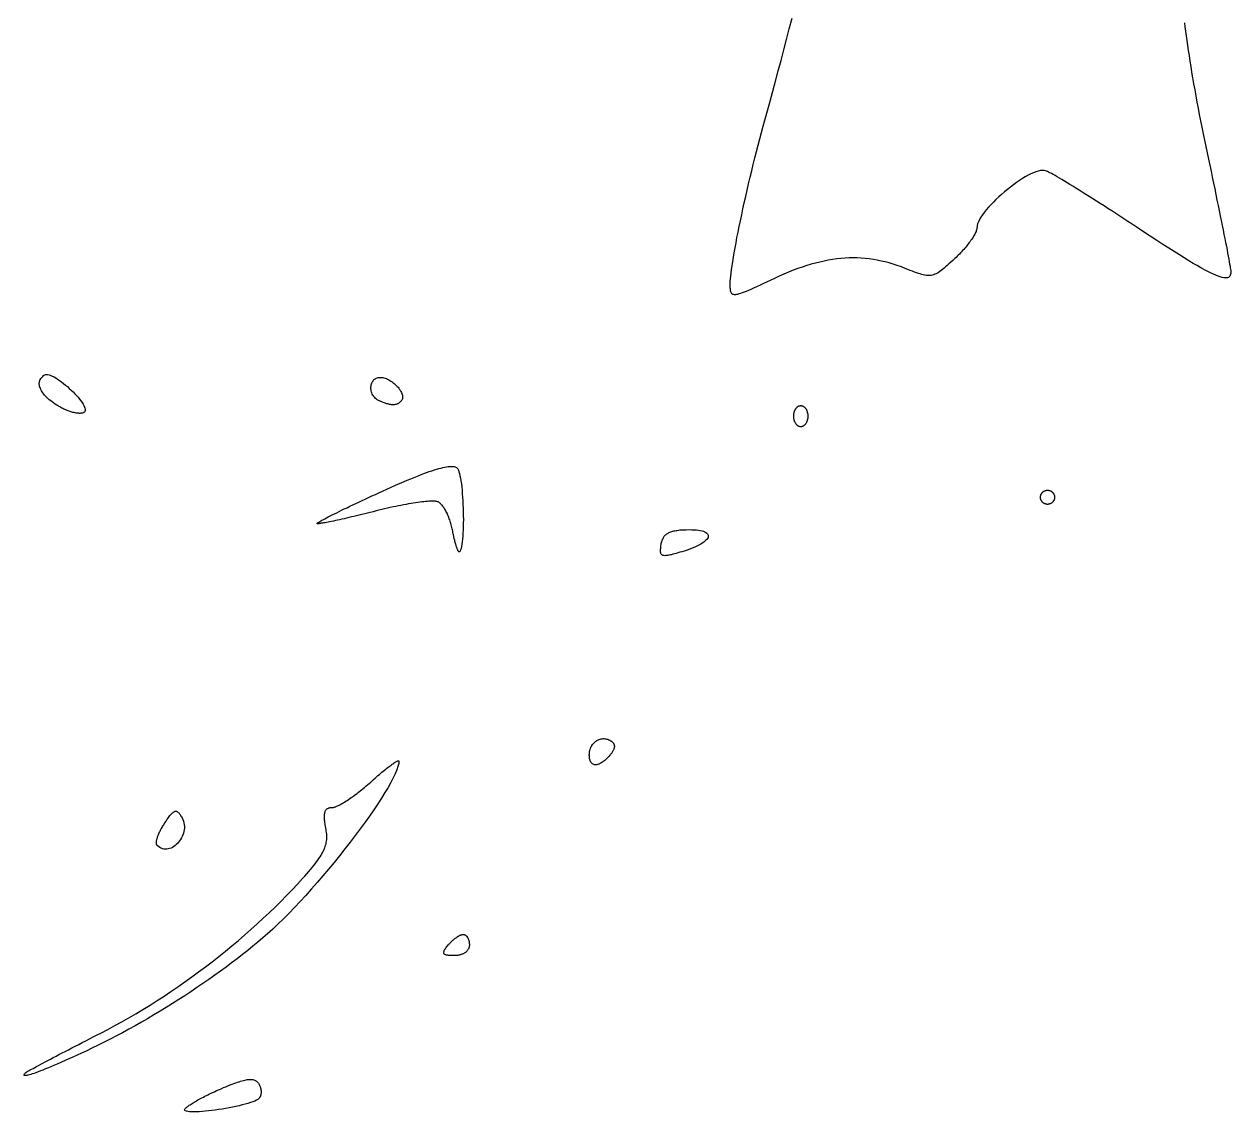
# Model space of a CAD drawing. Extents: x 61.4 to 117, y 125.4 to 225.4.
# Drawn here: x 94.94 to 107.48, y 183.25 to 194.55 of the extents above; entities that cross this region are included whole.
import ezdxf

# ---------------------------------------------------------------- set-up
doc = ezdxf.new("R2010")
doc.units = 0
doc.layers.add('LAYER_1', color=7, linetype='CONTINUOUS')

msp = doc.modelspace()

# ---------------------------------------------------------------- linework, layer by layer
at = {"layer": 'LAYER_1', "color": 7}
for points in [[(102.638, 193.557), (102.665, 193.654), (102.692, 193.754), (102.72, 193.856), (102.749, 193.961), (102.777, 194.068), (102.806, 194.176), (102.835, 194.285), (102.863, 194.395), (102.892, 194.506), (102.921, 194.617)], [(106.998, 194.568), (107.003, 194.525), (107.009, 194.48), (107.015, 194.432), (107.021, 194.383), (107.029, 194.332), (107.036, 194.28), (107.045, 194.226), (107.053, 194.17), (107.063, 194.113), (107.072, 194.054), (107.082, 193.994), (107.093, 193.933), (107.104, 193.871), (107.115, 193.808), (107.127, 193.744), (107.139, 193.68), (107.152, 193.614), (107.165, 193.548), (107.178, 193.482), (107.192, 193.415), (107.205, 193.348), (107.22, 193.281)], [(102.278, 191.857), (102.279, 191.879), (102.281, 191.905), (102.283, 191.934), (102.287, 191.967), (102.292, 192.004), (102.297, 192.043), (102.304, 192.085), (102.311, 192.131), (102.319, 192.178), (102.328, 192.228), (102.338, 192.281), (102.348, 192.335), (102.359, 192.392), (102.371, 192.45), (102.384, 192.51), (102.397, 192.572), (102.41, 192.634), (102.424, 192.698), (102.439, 192.763), (102.454, 192.829), (102.469, 192.895), (102.485, 192.962), (102.501, 193.029), (102.517, 193.096), (102.534, 193.163), (102.551, 193.23), (102.568, 193.297), (102.585, 193.363), (102.603, 193.429), (102.62, 193.493), (102.638, 193.557)], [(107.22, 193.281), (107.233, 193.216), (107.247, 193.151), (107.26, 193.087), (107.274, 193.025), (107.286, 192.963), (107.299, 192.902), (107.312, 192.842), (107.324, 192.783), (107.335, 192.726), (107.347, 192.67), (107.358, 192.616), (107.369, 192.563), (107.379, 192.512), (107.389, 192.462), (107.399, 192.415), (107.408, 192.369), (107.417, 192.326), (107.425, 192.284), (107.433, 192.245), (107.44, 192.208), (107.446, 192.174), (107.453, 192.142), (107.458, 192.112), (107.463, 192.085), (107.467, 192.061), (107.471, 192.04), (107.474, 192.022), (107.477, 192.007), (107.478, 191.995), (107.48, 191.986), (107.48, 191.98)], [(105.555, 193.03), (105.54, 193.034), (105.521, 193.034), (105.501, 193.032), (105.479, 193.027), (105.455, 193.019), (105.429, 193.009), (105.402, 192.997), (105.374, 192.983), (105.344, 192.966), (105.314, 192.948), (105.283, 192.928), (105.252, 192.907), (105.221, 192.884), (105.19, 192.861), (105.158, 192.836), (105.127, 192.811), (105.097, 192.784), (105.068, 192.758), (105.039, 192.731), (105.012, 192.704), (104.986, 192.677), (104.961, 192.65), (104.938, 192.623), (104.918, 192.597), (104.899, 192.572), (104.883, 192.547), (104.869, 192.524), (104.858, 192.501), (104.849, 192.48), (104.844, 192.46), (104.843, 192.442)], [(106.497, 192.446), (106.454, 192.474), (106.411, 192.503), (106.368, 192.531), (106.326, 192.558), (106.284, 192.585), (106.243, 192.612), (106.202, 192.639), (106.162, 192.665), (106.122, 192.69), (106.083, 192.715), (106.045, 192.739), (106.008, 192.763), (105.972, 192.785), (105.936, 192.807), (105.902, 192.829), (105.869, 192.849), (105.837, 192.869), (105.807, 192.888), (105.778, 192.905), (105.75, 192.922), (105.723, 192.938), (105.699, 192.953), (105.675, 192.966), (105.654, 192.979), (105.634, 192.99), (105.616, 193), (105.6, 193.009), (105.586, 193.016), (105.573, 193.022), (105.563, 193.027), (105.555, 193.03)], [(104.843, 192.442), (104.842, 192.436), (104.841, 192.43), (104.84, 192.423), (104.838, 192.415), (104.835, 192.407), (104.832, 192.399), (104.828, 192.39), (104.823, 192.381), (104.818, 192.371), (104.813, 192.361), (104.807, 192.351), (104.801, 192.341), (104.794, 192.33), (104.787, 192.319), (104.779, 192.308), (104.771, 192.296), (104.762, 192.285), (104.753, 192.273), (104.744, 192.261), (104.735, 192.249), (104.725, 192.237), (104.714, 192.225), (104.704, 192.213), (104.693, 192.201), (104.682, 192.189), (104.671, 192.177), (104.659, 192.165), (104.648, 192.153), (104.636, 192.141), (104.624, 192.129), (104.612, 192.118)], [(107.48, 191.98), (107.479, 191.967), (107.477, 191.955), (107.474, 191.944), (107.469, 191.935), (107.463, 191.928), (107.455, 191.922), (107.446, 191.919), (107.434, 191.917), (107.421, 191.916), (107.406, 191.918), (107.389, 191.922), (107.37, 191.927), (107.348, 191.934), (107.324, 191.944), (107.298, 191.955), (107.27, 191.969), (107.239, 191.984), (107.205, 192.002), (107.169, 192.022), (107.13, 192.044), (107.088, 192.068), (107.044, 192.095), (106.996, 192.124), (106.945, 192.156), (106.891, 192.19), (106.834, 192.226), (106.774, 192.265), (106.71, 192.306), (106.642, 192.35), (106.572, 192.397), (106.497, 192.446)], [(104.097, 192.015), (104.056, 192.031), (104.014, 192.046), (103.972, 192.06), (103.931, 192.072), (103.889, 192.083), (103.848, 192.092), (103.806, 192.101), (103.765, 192.108), (103.723, 192.114), (103.681, 192.118), (103.64, 192.122), (103.598, 192.124), (103.556, 192.124), (103.513, 192.124), (103.471, 192.122), (103.428, 192.118), (103.385, 192.114), (103.341, 192.108), (103.297, 192.101), (103.253, 192.092), (103.209, 192.082), (103.164, 192.071), (103.119, 192.059), (103.073, 192.045), (103.026, 192.03), (102.98, 192.014), (102.932, 191.996), (102.884, 191.977), (102.836, 191.956), (102.786, 191.935), (102.737, 191.912)], [(104.612, 192.118), (104.59, 192.098), (104.57, 192.079), (104.551, 192.062), (104.533, 192.045), (104.516, 192.031), (104.5, 192.017), (104.485, 192.004), (104.471, 191.993), (104.457, 191.983), (104.443, 191.974), (104.43, 191.966), (104.417, 191.96), (104.405, 191.954), (104.392, 191.949), (104.38, 191.946), (104.367, 191.943), (104.355, 191.942), (104.341, 191.941), (104.328, 191.942), (104.314, 191.943), (104.299, 191.945), (104.284, 191.949), (104.268, 191.953), (104.251, 191.958), (104.233, 191.963), (104.213, 191.97), (104.193, 191.978), (104.171, 191.986), (104.148, 191.995), (104.124, 192.005), (104.097, 192.015)], [(102.279, 191.857), (102.278, 191.857)], [(102.737, 191.912), (102.694, 191.891), (102.654, 191.873), (102.617, 191.855), (102.582, 191.839), (102.55, 191.824), (102.52, 191.81), (102.492, 191.798), (102.467, 191.787), (102.443, 191.777), (102.422, 191.768), (102.403, 191.761), (102.385, 191.755), (102.369, 191.75), (102.355, 191.746), (102.343, 191.744), (102.331, 191.742), (102.322, 191.742), (102.313, 191.743), (102.306, 191.745), (102.3, 191.749), (102.295, 191.753), (102.29, 191.759), (102.287, 191.765), (102.284, 191.773), (102.282, 191.782), (102.281, 191.792), (102.28, 191.803), (102.279, 191.815), (102.279, 191.828), (102.279, 191.842), (102.279, 191.857)], [(95.301, 190.583), (95.282, 190.594), (95.265, 190.605), (95.248, 190.616), (95.232, 190.628), (95.217, 190.639), (95.202, 190.651), (95.189, 190.663), (95.177, 190.675), (95.165, 190.686), (95.154, 190.698), (95.145, 190.71), (95.136, 190.722), (95.128, 190.733), (95.121, 190.745), (95.115, 190.756), (95.11, 190.768), (95.106, 190.779), (95.102, 190.79), (95.1, 190.801), (95.099, 190.811), (95.099, 190.822), (95.1, 190.832), (95.102, 190.842), (95.105, 190.851), (95.109, 190.861), (95.114, 190.87), (95.12, 190.878), (95.127, 190.886), (95.135, 190.894), (95.144, 190.902), (95.155, 190.909)], [(95.155, 190.909), (95.164, 190.912), (95.175, 190.914), (95.188, 190.913), (95.202, 190.909), (95.217, 190.904), (95.234, 190.897), (95.252, 190.888), (95.27, 190.877), (95.289, 190.865), (95.309, 190.851), (95.329, 190.837), (95.35, 190.821), (95.37, 190.804), (95.39, 190.787), (95.41, 190.769), (95.43, 190.751), (95.449, 190.732), (95.467, 190.713), (95.485, 190.694), (95.501, 190.676), (95.516, 190.657), (95.53, 190.639), (95.543, 190.622), (95.553, 190.606), (95.562, 190.59), (95.569, 190.575), (95.573, 190.562), (95.576, 190.55), (95.575, 190.539), (95.572, 190.53), (95.567, 190.523)], [(98.634, 190.638), (98.622, 190.644), (98.611, 190.65), (98.602, 190.657), (98.592, 190.664), (98.584, 190.673), (98.576, 190.681), (98.57, 190.691), (98.564, 190.7), (98.559, 190.71), (98.554, 190.721), (98.551, 190.731), (98.548, 190.742), (98.546, 190.753), (98.545, 190.763), (98.545, 190.774), (98.545, 190.785), (98.546, 190.795), (98.548, 190.805), (98.551, 190.815), (98.554, 190.825), (98.559, 190.834), (98.564, 190.842), (98.569, 190.85), (98.576, 190.857), (98.583, 190.864), (98.591, 190.869), (98.6, 190.874), (98.61, 190.878), (98.62, 190.881), (98.631, 190.882), (98.643, 190.883)], [(98.643, 190.883), (98.655, 190.882), (98.667, 190.881), (98.68, 190.878), (98.692, 190.875), (98.705, 190.87), (98.717, 190.865), (98.729, 190.859), (98.741, 190.852), (98.753, 190.845), (98.765, 190.837), (98.776, 190.828), (98.787, 190.82), (98.798, 190.81), (98.808, 190.8), (98.818, 190.79), (98.827, 190.78), (98.835, 190.77), (98.843, 190.759), (98.85, 190.749), (98.856, 190.738), (98.861, 190.727), (98.866, 190.717), (98.87, 190.707), (98.872, 190.697), (98.874, 190.687), (98.874, 190.678), (98.874, 190.669), (98.872, 190.66), (98.869, 190.652), (98.864, 190.645), (98.859, 190.638)], [(98.859, 190.638), (98.854, 190.633), (98.849, 190.628), (98.843, 190.624), (98.839, 190.62), (98.834, 190.616), (98.829, 190.613), (98.824, 190.61), (98.818, 190.607), (98.813, 190.605), (98.808, 190.603), (98.803, 190.601), (98.797, 190.6), (98.791, 190.599), (98.785, 190.598), (98.779, 190.598), (98.773, 190.598), (98.766, 190.598), (98.759, 190.599), (98.752, 190.6), (98.745, 190.601), (98.737, 190.603), (98.728, 190.605), (98.72, 190.607), (98.711, 190.61), (98.701, 190.613), (98.691, 190.617), (98.681, 190.62), (98.67, 190.624), (98.658, 190.629), (98.646, 190.633), (98.634, 190.638)], [(98.634, 190.638), (98.634, 190.638)], [(95.567, 190.523), (95.563, 190.52), (95.559, 190.517), (95.554, 190.515), (95.549, 190.513), (95.543, 190.512), (95.537, 190.511), (95.531, 190.51), (95.524, 190.509), (95.517, 190.509), (95.509, 190.51), (95.501, 190.51), (95.493, 190.511), (95.485, 190.512), (95.476, 190.514), (95.467, 190.515), (95.457, 190.517), (95.448, 190.52), (95.438, 190.523), (95.428, 190.526), (95.418, 190.529), (95.408, 190.532), (95.397, 190.536), (95.387, 190.54), (95.376, 190.545), (95.365, 190.549), (95.355, 190.554), (95.344, 190.559), (95.333, 190.565), (95.322, 190.57), (95.312, 190.576), (95.301, 190.582)], [(102.938, 190.48), (102.938, 190.486), (102.938, 190.492), (102.939, 190.497), (102.939, 190.503), (102.94, 190.508), (102.941, 190.514), (102.942, 190.519), (102.944, 190.524), (102.945, 190.529), (102.947, 190.534), (102.949, 190.539), (102.951, 190.543), (102.953, 190.548), (102.955, 190.552), (102.958, 190.556), (102.96, 190.56), (102.963, 190.563), (102.966, 190.567), (102.969, 190.57), (102.972, 190.573), (102.975, 190.576), (102.978, 190.578), (102.982, 190.581), (102.985, 190.583), (102.989, 190.585), (102.992, 190.586), (102.996, 190.588), (102.999, 190.589), (103.003, 190.589), (103.007, 190.59), (103.011, 190.59)], [(103.011, 190.37), (103.007, 190.37), (103.003, 190.371), (102.999, 190.372), (102.996, 190.373), (102.992, 190.374), (102.989, 190.376), (102.985, 190.377), (102.982, 190.379), (102.978, 190.382), (102.975, 190.384), (102.972, 190.387), (102.969, 190.39), (102.966, 190.393), (102.963, 190.397), (102.96, 190.401), (102.958, 190.404), (102.955, 190.408), (102.953, 190.413), (102.951, 190.417), (102.949, 190.422), (102.947, 190.426), (102.945, 190.431), (102.944, 190.436), (102.942, 190.441), (102.941, 190.447), (102.94, 190.452), (102.939, 190.457), (102.939, 190.463), (102.938, 190.469), (102.938, 190.474), (102.938, 190.48)], [(103.011, 190.59), (103.015, 190.59), (103.019, 190.589), (103.022, 190.589), (103.026, 190.588), (103.03, 190.586), (103.033, 190.585), (103.037, 190.583), (103.04, 190.581), (103.044, 190.578), (103.047, 190.576), (103.05, 190.573), (103.053, 190.57), (103.056, 190.567), (103.059, 190.563), (103.061, 190.56), (103.064, 190.556), (103.066, 190.552), (103.069, 190.548), (103.071, 190.543), (103.073, 190.539), (103.075, 190.534), (103.077, 190.529), (103.078, 190.524), (103.079, 190.519), (103.081, 190.514), (103.082, 190.508), (103.083, 190.503), (103.083, 190.497), (103.084, 190.492), (103.084, 190.486), (103.084, 190.48)], [(103.084, 190.48), (103.084, 190.474), (103.084, 190.469), (103.083, 190.463), (103.083, 190.457), (103.082, 190.452), (103.081, 190.447), (103.079, 190.441), (103.078, 190.436), (103.077, 190.431), (103.075, 190.426), (103.073, 190.422), (103.071, 190.417), (103.069, 190.413), (103.066, 190.409), (103.064, 190.404), (103.061, 190.401), (103.059, 190.397), (103.056, 190.394), (103.053, 190.39), (103.05, 190.387), (103.047, 190.384), (103.044, 190.382), (103.04, 190.379), (103.037, 190.377), (103.033, 190.376), (103.03, 190.374), (103.026, 190.373), (103.022, 190.372), (103.019, 190.371), (103.015, 190.37), (103.011, 190.37)], [(98.664, 189.701), (98.711, 189.722), (98.756, 189.743), (98.8, 189.762), (98.842, 189.78), (98.882, 189.797), (98.921, 189.814), (98.958, 189.829), (98.994, 189.844), (99.028, 189.858), (99.061, 189.871), (99.093, 189.883), (99.123, 189.894), (99.151, 189.904), (99.178, 189.913), (99.204, 189.921), (99.228, 189.929), (99.251, 189.936), (99.273, 189.941), (99.293, 189.946), (99.312, 189.95), (99.33, 189.954), (99.346, 189.956), (99.362, 189.958), (99.376, 189.958), (99.388, 189.958), (99.4, 189.957), (99.41, 189.956), (99.42, 189.953), (99.428, 189.95), (99.435, 189.946), (99.441, 189.941)], [(99.441, 189.941), (99.447, 189.932), (99.453, 189.92), (99.459, 189.903), (99.465, 189.884), (99.47, 189.861), (99.475, 189.836), (99.479, 189.808), (99.484, 189.777), (99.488, 189.745), (99.491, 189.711), (99.494, 189.675), (99.497, 189.639), (99.499, 189.601), (99.501, 189.563), (99.503, 189.524), (99.504, 189.485), (99.504, 189.446), (99.505, 189.408), (99.504, 189.37), (99.504, 189.334), (99.503, 189.298), (99.501, 189.265), (99.499, 189.232), (99.496, 189.202), (99.493, 189.174), (99.49, 189.149), (99.486, 189.127), (99.482, 189.107), (99.476, 189.091), (99.471, 189.079), (99.465, 189.071)], [(97.985, 189.364), (97.985, 189.366), (97.987, 189.368), (97.991, 189.371), (97.997, 189.375), (98.004, 189.38), (98.013, 189.386), (98.024, 189.392), (98.036, 189.399), (98.05, 189.406), (98.066, 189.415), (98.083, 189.424), (98.101, 189.433), (98.121, 189.444), (98.142, 189.454), (98.165, 189.466), (98.189, 189.477), (98.214, 189.49), (98.24, 189.503), (98.267, 189.516), (98.296, 189.529), (98.325, 189.544), (98.355, 189.558), (98.387, 189.573), (98.419, 189.588), (98.452, 189.603), (98.486, 189.619), (98.52, 189.635), (98.555, 189.651), (98.591, 189.668), (98.627, 189.684), (98.664, 189.701)], [(99.237, 189.591), (99.231, 189.593), (99.223, 189.595), (99.214, 189.596), (99.203, 189.597), (99.191, 189.597), (99.178, 189.597), (99.163, 189.596), (99.147, 189.596), (99.131, 189.594), (99.113, 189.593), (99.094, 189.591), (99.074, 189.589), (99.053, 189.586), (99.031, 189.583), (99.008, 189.58), (98.985, 189.576), (98.961, 189.572), (98.936, 189.568), (98.91, 189.563), (98.884, 189.559), (98.857, 189.553), (98.83, 189.548), (98.802, 189.542), (98.774, 189.537), (98.745, 189.53), (98.716, 189.524), (98.687, 189.517), (98.657, 189.51), (98.628, 189.503), (98.598, 189.496), (98.568, 189.488)], [(99.392, 189.298), (99.389, 189.311), (99.386, 189.324), (99.383, 189.338), (99.379, 189.351), (99.376, 189.364), (99.372, 189.377), (99.368, 189.39), (99.364, 189.402), (99.359, 189.414), (99.355, 189.427), (99.35, 189.438), (99.345, 189.45), (99.34, 189.461), (99.335, 189.472), (99.329, 189.483), (99.324, 189.493), (99.318, 189.503), (99.313, 189.513), (99.307, 189.522), (99.301, 189.53), (99.296, 189.539), (99.29, 189.546), (99.284, 189.554), (99.278, 189.56), (99.272, 189.567), (99.266, 189.572), (99.26, 189.577), (99.255, 189.582), (99.249, 189.586), (99.243, 189.589), (99.237, 189.591)], [(105.502, 189.638), (105.502, 189.642), (105.502, 189.645), (105.503, 189.649), (105.503, 189.653), (105.504, 189.657), (105.505, 189.66), (105.506, 189.664), (105.508, 189.667), (105.509, 189.67), (105.511, 189.674), (105.513, 189.677), (105.515, 189.68), (105.517, 189.683), (105.519, 189.685), (105.522, 189.688), (105.524, 189.691), (105.527, 189.693), (105.53, 189.695), (105.533, 189.698), (105.536, 189.7), (105.539, 189.702), (105.542, 189.703), (105.546, 189.705), (105.549, 189.706), (105.553, 189.707), (105.556, 189.709), (105.56, 189.709), (105.563, 189.71), (105.567, 189.711), (105.571, 189.711), (105.575, 189.711)], [(105.575, 189.564), (105.571, 189.564), (105.567, 189.565), (105.563, 189.565), (105.56, 189.566), (105.556, 189.567), (105.553, 189.568), (105.549, 189.569), (105.546, 189.571), (105.542, 189.572), (105.539, 189.574), (105.536, 189.576), (105.533, 189.578), (105.53, 189.58), (105.527, 189.582), (105.524, 189.585), (105.522, 189.587), (105.519, 189.59), (105.517, 189.593), (105.515, 189.596), (105.513, 189.599), (105.511, 189.602), (105.509, 189.605), (105.508, 189.608), (105.506, 189.612), (105.505, 189.615), (105.504, 189.619), (105.503, 189.622), (105.503, 189.626), (105.502, 189.63), (105.502, 189.634), (105.502, 189.638)], [(105.575, 189.711), (105.579, 189.711), (105.583, 189.711), (105.586, 189.71), (105.59, 189.709), (105.594, 189.709), (105.597, 189.707), (105.601, 189.706), (105.604, 189.705), (105.608, 189.703), (105.611, 189.702), (105.614, 189.7), (105.617, 189.698), (105.62, 189.695), (105.623, 189.693), (105.625, 189.691), (105.628, 189.688), (105.63, 189.685), (105.633, 189.683), (105.635, 189.68), (105.637, 189.677), (105.639, 189.674), (105.641, 189.67), (105.642, 189.667), (105.643, 189.664), (105.645, 189.66), (105.646, 189.657), (105.647, 189.653), (105.647, 189.649), (105.648, 189.645), (105.648, 189.642), (105.648, 189.638)], [(105.648, 189.638), (105.648, 189.634), (105.648, 189.63), (105.647, 189.626), (105.647, 189.622), (105.646, 189.619), (105.645, 189.615), (105.643, 189.612), (105.642, 189.608), (105.641, 189.605), (105.639, 189.602), (105.637, 189.599), (105.635, 189.596), (105.633, 189.593), (105.63, 189.59), (105.628, 189.587), (105.625, 189.585), (105.623, 189.582), (105.62, 189.58), (105.617, 189.578), (105.614, 189.576), (105.611, 189.574), (105.608, 189.572), (105.604, 189.571), (105.601, 189.569), (105.597, 189.568), (105.594, 189.567), (105.59, 189.566), (105.586, 189.565), (105.583, 189.565), (105.579, 189.564), (105.575, 189.564)], [(98.568, 189.488), (98.538, 189.481), (98.509, 189.473), (98.48, 189.466), (98.451, 189.459), (98.423, 189.452), (98.395, 189.445), (98.368, 189.439), (98.341, 189.433), (98.315, 189.426), (98.29, 189.421), (98.265, 189.415), (98.242, 189.409), (98.219, 189.404), (98.196, 189.399), (98.175, 189.395), (98.155, 189.39), (98.135, 189.386), (98.117, 189.383), (98.099, 189.379), (98.083, 189.376), (98.068, 189.373), (98.053, 189.371), (98.041, 189.368), (98.029, 189.367), (98.019, 189.365), (98.009, 189.364), (98.002, 189.363), (97.995, 189.363), (97.991, 189.363), (97.987, 189.363), (97.985, 189.364)], [(99.465, 189.071), (99.463, 189.07), (99.462, 189.069), (99.46, 189.07), (99.458, 189.071), (99.457, 189.073), (99.455, 189.075), (99.453, 189.078), (99.451, 189.082), (99.448, 189.086), (99.446, 189.091), (99.444, 189.096), (99.441, 189.102), (99.439, 189.108), (99.436, 189.115), (99.434, 189.123), (99.431, 189.131), (99.429, 189.139), (99.426, 189.148), (99.423, 189.157), (99.421, 189.167), (99.418, 189.177), (99.415, 189.188), (99.413, 189.199), (99.41, 189.21), (99.407, 189.222), (99.405, 189.234), (99.402, 189.246), (99.399, 189.258), (99.397, 189.271), (99.394, 189.284), (99.392, 189.298)], [(101.56, 189.146), (101.562, 189.157), (101.564, 189.167), (101.567, 189.177), (101.569, 189.186), (101.572, 189.195), (101.576, 189.203), (101.58, 189.211), (101.584, 189.219), (101.588, 189.226), (101.593, 189.233), (101.599, 189.24), (101.605, 189.246), (101.611, 189.251), (101.618, 189.257), (101.625, 189.262), (101.633, 189.266), (101.641, 189.271), (101.65, 189.275), (101.66, 189.278), (101.67, 189.282), (101.68, 189.285), (101.691, 189.288), (101.703, 189.29), (101.716, 189.292), (101.728, 189.294), (101.742, 189.296), (101.756, 189.298), (101.771, 189.299), (101.787, 189.3), (101.803, 189.301), (101.82, 189.301)], [(101.82, 189.301), (101.85, 189.302), (101.878, 189.301), (101.903, 189.3), (101.927, 189.298), (101.948, 189.296), (101.967, 189.292), (101.985, 189.288), (102, 189.284), (102.013, 189.278), (102.024, 189.273), (102.034, 189.266), (102.041, 189.259), (102.046, 189.252), (102.049, 189.244), (102.05, 189.236), (102.049, 189.228), (102.047, 189.219), (102.042, 189.21), (102.035, 189.2), (102.026, 189.191), (102.015, 189.181), (102.002, 189.171), (101.988, 189.161), (101.971, 189.151), (101.952, 189.14), (101.931, 189.13), (101.909, 189.12), (101.884, 189.11), (101.857, 189.099), (101.829, 189.089), (101.798, 189.079)], [(101.798, 189.079), (101.776, 189.072), (101.754, 189.066), (101.734, 189.06), (101.716, 189.054), (101.698, 189.049), (101.682, 189.045), (101.667, 189.041), (101.653, 189.038), (101.64, 189.035), (101.628, 189.033), (101.618, 189.032), (101.608, 189.031), (101.599, 189.03), (101.591, 189.031), (101.584, 189.032), (101.578, 189.034), (101.573, 189.036), (101.568, 189.039), (101.564, 189.043), (101.561, 189.047), (101.558, 189.053), (101.556, 189.059), (101.555, 189.065), (101.554, 189.073), (101.554, 189.081), (101.554, 189.09), (101.555, 189.099), (101.556, 189.11), (101.557, 189.121), (101.558, 189.133), (101.56, 189.146)], [(100.813, 186.96), (100.814, 186.972), (100.815, 186.984), (100.816, 186.996), (100.819, 187.008), (100.822, 187.019), (100.826, 187.029), (100.83, 187.04), (100.835, 187.049), (100.84, 187.059), (100.846, 187.068), (100.853, 187.076), (100.86, 187.084), (100.867, 187.091), (100.874, 187.098), (100.882, 187.104), (100.891, 187.109), (100.899, 187.114), (100.908, 187.119), (100.917, 187.122), (100.927, 187.125), (100.936, 187.128), (100.946, 187.129), (100.956, 187.13), (100.966, 187.13), (100.976, 187.129), (100.986, 187.128), (100.996, 187.126), (101.006, 187.123), (101.017, 187.119), (101.027, 187.114), (101.037, 187.108)], [(101.037, 187.108), (101.041, 187.105), (101.046, 187.102), (101.05, 187.098), (101.054, 187.095), (101.058, 187.091), (101.061, 187.088), (101.064, 187.084), (101.066, 187.08), (101.068, 187.076), (101.07, 187.072), (101.072, 187.068), (101.073, 187.063), (101.073, 187.059), (101.074, 187.054), (101.074, 187.049), (101.074, 187.045), (101.073, 187.04), (101.072, 187.035), (101.071, 187.03), (101.069, 187.024), (101.067, 187.019), (101.065, 187.013), (101.062, 187.008), (101.059, 187.002), (101.055, 186.996), (101.052, 186.99), (101.047, 186.984), (101.043, 186.977), (101.038, 186.971), (101.033, 186.964), (101.028, 186.957)], [(100.813, 186.959), (100.813, 186.96)], [(101.028, 186.957), (101.017, 186.945), (101.006, 186.933), (100.996, 186.922), (100.985, 186.912), (100.975, 186.903), (100.965, 186.895), (100.955, 186.888), (100.945, 186.881), (100.935, 186.875), (100.926, 186.87), (100.917, 186.866), (100.908, 186.863), (100.899, 186.86), (100.891, 186.859), (100.883, 186.858), (100.875, 186.858), (100.868, 186.859), (100.861, 186.861), (100.854, 186.863), (100.848, 186.867), (100.842, 186.871), (100.837, 186.876), (100.832, 186.882), (100.828, 186.889), (100.824, 186.896), (100.821, 186.905), (100.818, 186.914), (100.816, 186.924), (100.814, 186.935), (100.814, 186.947), (100.813, 186.959)], [(98.835, 186.895), (98.833, 186.87), (98.825, 186.84), (98.813, 186.805), (98.797, 186.765), (98.776, 186.722), (98.751, 186.675), (98.722, 186.624), (98.69, 186.57), (98.654, 186.512), (98.615, 186.453), (98.574, 186.391), (98.529, 186.326), (98.483, 186.261), (98.433, 186.193), (98.382, 186.124), (98.329, 186.055), (98.275, 185.985), (98.219, 185.914), (98.162, 185.844), (98.104, 185.774), (98.045, 185.704), (97.986, 185.635), (97.927, 185.568), (97.868, 185.501), (97.809, 185.437), (97.75, 185.374), (97.692, 185.314), (97.635, 185.257), (97.578, 185.202), (97.524, 185.15), (97.47, 185.102)], [(98.542, 186.679), (98.558, 186.693), (98.573, 186.707), (98.588, 186.72), (98.603, 186.733), (98.617, 186.746), (98.632, 186.758), (98.646, 186.77), (98.659, 186.781), (98.673, 186.792), (98.686, 186.803), (98.698, 186.813), (98.71, 186.822), (98.722, 186.832), (98.733, 186.84), (98.744, 186.848), (98.754, 186.856), (98.764, 186.863), (98.773, 186.869), (98.782, 186.875), (98.79, 186.881), (98.798, 186.885), (98.804, 186.889), (98.811, 186.893), (98.816, 186.896), (98.821, 186.898), (98.825, 186.899), (98.829, 186.9), (98.832, 186.9), (98.834, 186.899), (98.835, 186.898), (98.835, 186.895)], [(98.141, 186.414), (98.147, 186.415), (98.154, 186.416), (98.161, 186.418), (98.17, 186.42), (98.179, 186.423), (98.188, 186.427), (98.198, 186.432), (98.209, 186.437), (98.22, 186.442), (98.232, 186.449), (98.244, 186.455), (98.256, 186.463), (98.269, 186.47), (98.283, 186.479), (98.296, 186.488), (98.31, 186.497), (98.325, 186.507), (98.339, 186.517), (98.354, 186.527), (98.369, 186.538), (98.385, 186.55), (98.4, 186.561), (98.416, 186.573), (98.432, 186.586), (98.447, 186.598), (98.463, 186.611), (98.479, 186.624), (98.495, 186.638), (98.511, 186.652), (98.526, 186.665), (98.542, 186.679)], [(96.397, 186.245), (96.407, 186.26), (96.416, 186.274), (96.425, 186.287), (96.433, 186.299), (96.441, 186.31), (96.449, 186.32), (96.456, 186.33), (96.463, 186.338), (96.47, 186.346), (96.476, 186.353), (96.482, 186.358), (96.488, 186.363), (96.493, 186.368), (96.499, 186.371), (96.504, 186.373), (96.509, 186.375), (96.514, 186.376), (96.519, 186.376), (96.524, 186.375), (96.528, 186.374), (96.533, 186.371), (96.537, 186.368), (96.542, 186.364), (96.547, 186.36), (96.551, 186.354), (96.556, 186.348), (96.561, 186.341), (96.566, 186.334), (96.571, 186.325), (96.577, 186.316), (96.582, 186.306)], [(98.075, 186.203), (98.073, 186.218), (98.07, 186.232), (98.068, 186.246), (98.066, 186.259), (98.064, 186.271), (98.063, 186.283), (98.062, 186.294), (98.061, 186.305), (98.061, 186.315), (98.061, 186.324), (98.061, 186.333), (98.062, 186.342), (98.063, 186.35), (98.064, 186.357), (98.066, 186.364), (98.068, 186.371), (98.07, 186.377), (98.073, 186.382), (98.076, 186.387), (98.079, 186.392), (98.083, 186.396), (98.087, 186.399), (98.092, 186.403), (98.096, 186.405), (98.102, 186.408), (98.107, 186.41), (98.113, 186.412), (98.12, 186.413), (98.126, 186.414), (98.133, 186.414), (98.141, 186.414)], [(96.324, 186.02), (96.322, 186.023), (96.32, 186.026), (96.318, 186.029), (96.317, 186.033), (96.316, 186.038), (96.316, 186.042), (96.316, 186.048), (96.316, 186.053), (96.316, 186.059), (96.317, 186.065), (96.318, 186.072), (96.32, 186.079), (96.321, 186.086), (96.323, 186.093), (96.326, 186.101), (96.328, 186.109), (96.331, 186.117), (96.334, 186.125), (96.337, 186.134), (96.341, 186.142), (96.345, 186.151), (96.349, 186.16), (96.354, 186.169), (96.358, 186.179), (96.363, 186.188), (96.368, 186.198), (96.374, 186.207), (96.379, 186.217), (96.385, 186.226), (96.391, 186.236), (96.397, 186.245)], [(96.582, 186.306), (96.591, 186.289), (96.597, 186.272), (96.602, 186.254), (96.605, 186.236), (96.606, 186.218), (96.606, 186.2), (96.604, 186.182), (96.601, 186.165), (96.597, 186.147), (96.591, 186.13), (96.584, 186.114), (96.576, 186.098), (96.567, 186.082), (96.557, 186.068), (96.546, 186.054), (96.534, 186.041), (96.522, 186.029), (96.509, 186.018), (96.496, 186.009), (96.482, 186), (96.468, 185.993), (96.453, 185.988), (96.438, 185.984), (96.424, 185.982), (96.409, 185.981), (96.394, 185.983), (96.379, 185.986), (96.365, 185.991), (96.351, 185.999), (96.337, 186.008), (96.324, 186.02)], [(97.835, 185.678), (97.857, 185.702), (97.878, 185.726), (97.898, 185.748), (97.916, 185.77), (97.933, 185.791), (97.95, 185.811), (97.965, 185.83), (97.979, 185.849), (97.992, 185.867), (98.004, 185.884), (98.016, 185.901), (98.026, 185.918), (98.036, 185.934), (98.044, 185.949), (98.052, 185.965), (98.059, 185.98), (98.065, 185.994), (98.07, 186.009), (98.074, 186.023), (98.078, 186.038), (98.081, 186.052), (98.083, 186.066), (98.085, 186.081), (98.086, 186.095), (98.086, 186.11), (98.086, 186.124), (98.085, 186.139), (98.083, 186.155), (98.081, 186.17), (98.079, 186.187), (98.075, 186.203)], [(95.738, 184.071), (95.811, 184.109), (95.884, 184.148), (95.957, 184.188), (96.03, 184.23), (96.103, 184.272), (96.176, 184.316), (96.249, 184.361), (96.322, 184.408), (96.395, 184.455), (96.467, 184.503), (96.539, 184.553), (96.611, 184.603), (96.682, 184.654), (96.753, 184.706), (96.824, 184.759), (96.894, 184.812), (96.963, 184.866), (97.032, 184.921), (97.099, 184.977), (97.167, 185.033), (97.233, 185.09), (97.298, 185.147), (97.362, 185.205), (97.426, 185.263), (97.488, 185.321), (97.549, 185.38), (97.609, 185.439), (97.668, 185.499), (97.725, 185.558), (97.781, 185.618), (97.835, 185.678)], [(97.47, 185.102), (97.421, 185.06), (97.37, 185.017), (97.318, 184.974), (97.265, 184.93), (97.21, 184.887), (97.154, 184.843), (97.097, 184.8), (97.039, 184.757), (96.98, 184.714), (96.921, 184.671), (96.86, 184.628), (96.799, 184.585), (96.736, 184.543), (96.674, 184.501), (96.61, 184.459), (96.547, 184.418), (96.483, 184.377), (96.418, 184.337), (96.354, 184.298), (96.289, 184.259), (96.224, 184.22), (96.159, 184.183), (96.094, 184.146), (96.029, 184.11), (95.964, 184.075), (95.9, 184.041), (95.836, 184.007), (95.772, 183.975), (95.709, 183.944), (95.646, 183.913), (95.584, 183.884)], [(99.348, 184.986), (99.353, 184.992), (99.358, 184.997), (99.363, 185.003), (99.368, 185.009), (99.374, 185.014), (99.379, 185.02), (99.385, 185.025), (99.39, 185.03), (99.395, 185.035), (99.401, 185.04), (99.407, 185.044), (99.412, 185.049), (99.418, 185.053), (99.423, 185.058), (99.429, 185.062), (99.434, 185.065), (99.44, 185.069), (99.445, 185.073), (99.45, 185.076), (99.455, 185.079), (99.46, 185.082), (99.465, 185.084), (99.47, 185.087), (99.475, 185.089), (99.48, 185.091), (99.484, 185.092), (99.488, 185.093), (99.492, 185.094), (99.496, 185.095), (99.5, 185.096), (99.504, 185.096)], [(99.504, 185.096), (99.507, 185.096), (99.51, 185.095), (99.514, 185.094), (99.517, 185.093), (99.52, 185.092), (99.523, 185.091), (99.526, 185.089), (99.529, 185.087), (99.532, 185.084), (99.535, 185.082), (99.538, 185.079), (99.54, 185.076), (99.543, 185.073), (99.546, 185.069), (99.548, 185.065), (99.55, 185.062), (99.552, 185.058), (99.554, 185.053), (99.556, 185.049), (99.558, 185.044), (99.56, 185.04), (99.561, 185.035), (99.562, 185.03), (99.564, 185.025), (99.565, 185.02), (99.566, 185.014), (99.566, 185.009), (99.567, 185.003), (99.568, 184.997), (99.568, 184.992), (99.568, 184.986)], [(99.412, 184.876), (99.4, 184.876), (99.389, 184.876), (99.378, 184.877), (99.368, 184.877), (99.359, 184.878), (99.35, 184.878), (99.342, 184.879), (99.335, 184.881), (99.329, 184.882), (99.323, 184.884), (99.318, 184.885), (99.313, 184.887), (99.31, 184.89), (99.306, 184.892), (99.304, 184.895), (99.302, 184.898), (99.301, 184.902), (99.3, 184.905), (99.301, 184.909), (99.301, 184.914), (99.303, 184.918), (99.304, 184.923), (99.307, 184.929), (99.31, 184.934), (99.314, 184.941), (99.318, 184.947), (99.323, 184.954), (99.328, 184.961), (99.334, 184.969), (99.341, 184.977), (99.348, 184.986)], [(99.568, 184.986), (99.568, 184.98), (99.567, 184.974), (99.566, 184.968), (99.565, 184.962), (99.563, 184.957), (99.561, 184.951), (99.558, 184.946), (99.555, 184.941), (99.552, 184.936), (99.549, 184.931), (99.545, 184.926), (99.541, 184.922), (99.536, 184.917), (99.531, 184.913), (99.526, 184.909), (99.521, 184.905), (99.515, 184.902), (99.509, 184.898), (99.503, 184.895), (99.497, 184.892), (99.49, 184.89), (99.483, 184.887), (99.476, 184.885), (99.469, 184.883), (99.461, 184.881), (99.454, 184.88), (99.446, 184.878), (99.438, 184.877), (99.429, 184.877), (99.421, 184.876), (99.412, 184.876)], [(94.959, 183.66), (94.961, 183.662), (94.966, 183.666), (94.973, 183.67), (94.981, 183.675), (94.992, 183.681), (95.004, 183.688), (95.018, 183.696), (95.034, 183.704), (95.051, 183.714), (95.07, 183.724), (95.091, 183.735), (95.113, 183.747), (95.136, 183.759), (95.161, 183.772), (95.187, 183.786), (95.214, 183.801), (95.243, 183.816), (95.273, 183.831), (95.303, 183.847), (95.335, 183.864), (95.368, 183.881), (95.402, 183.898), (95.436, 183.916), (95.472, 183.935), (95.508, 183.953), (95.545, 183.972), (95.583, 183.992), (95.621, 184.011), (95.66, 184.031), (95.699, 184.051), (95.738, 184.071)], [(95.584, 183.884), (95.537, 183.863), (95.492, 183.842), (95.448, 183.822), (95.407, 183.803), (95.367, 183.785), (95.328, 183.768), (95.292, 183.752), (95.257, 183.737), (95.224, 183.723), (95.193, 183.71), (95.164, 183.698), (95.136, 183.687), (95.111, 183.677), (95.087, 183.668), (95.064, 183.659), (95.044, 183.652), (95.026, 183.646), (95.009, 183.641), (94.994, 183.636), (94.981, 183.633), (94.97, 183.63), (94.96, 183.629), (94.953, 183.629), (94.947, 183.629), (94.943, 183.631), (94.941, 183.633), (94.941, 183.637), (94.943, 183.641), (94.946, 183.646), (94.952, 183.653), (94.959, 183.66)], [(96.988, 183.493), (97.013, 183.504), (97.036, 183.513), (97.059, 183.523), (97.081, 183.532), (97.102, 183.54), (97.121, 183.547), (97.14, 183.554), (97.158, 183.56), (97.175, 183.566), (97.191, 183.571), (97.206, 183.575), (97.221, 183.579), (97.234, 183.582), (97.247, 183.585), (97.259, 183.587), (97.271, 183.588), (97.282, 183.589), (97.292, 183.589), (97.301, 183.589), (97.31, 183.588), (97.319, 183.587), (97.327, 183.585), (97.334, 183.582), (97.341, 183.579), (97.348, 183.576), (97.354, 183.571), (97.36, 183.567), (97.365, 183.561), (97.37, 183.556), (97.375, 183.549), (97.379, 183.542)], [(96.612, 183.282), (96.614, 183.286), (96.618, 183.29), (96.622, 183.294), (96.628, 183.299), (96.634, 183.304), (96.641, 183.309), (96.648, 183.315), (96.657, 183.321), (96.666, 183.327), (96.675, 183.334), (96.686, 183.34), (96.697, 183.347), (96.708, 183.354), (96.72, 183.361), (96.733, 183.368), (96.746, 183.376), (96.76, 183.383), (96.774, 183.391), (96.789, 183.398), (96.804, 183.406), (96.819, 183.414), (96.835, 183.422), (96.851, 183.43), (96.867, 183.438), (96.884, 183.446), (96.9, 183.454), (96.918, 183.462), (96.935, 183.47), (96.952, 183.478), (96.97, 183.485), (96.988, 183.493)], [(97.379, 183.542), (97.382, 183.537), (97.385, 183.532), (97.388, 183.527), (97.39, 183.522), (97.392, 183.516), (97.394, 183.511), (97.396, 183.506), (97.398, 183.5), (97.399, 183.495), (97.4, 183.489), (97.401, 183.484), (97.402, 183.478), (97.403, 183.473), (97.403, 183.467), (97.403, 183.462), (97.403, 183.457), (97.403, 183.451), (97.403, 183.446), (97.402, 183.441), (97.401, 183.436), (97.4, 183.431), (97.399, 183.426), (97.398, 183.422), (97.396, 183.417), (97.394, 183.413), (97.392, 183.409), (97.39, 183.405), (97.388, 183.401), (97.385, 183.397), (97.382, 183.394), (97.379, 183.391)], [(97.379, 183.391), (97.369, 183.382), (97.355, 183.374), (97.337, 183.365), (97.317, 183.357), (97.293, 183.348), (97.267, 183.34), (97.238, 183.332), (97.208, 183.324), (97.176, 183.316), (97.142, 183.308), (97.107, 183.301), (97.072, 183.294), (97.035, 183.288), (96.999, 183.282), (96.962, 183.276), (96.926, 183.271), (96.89, 183.266), (96.856, 183.262), (96.822, 183.259), (96.79, 183.256), (96.759, 183.254), (96.731, 183.253), (96.704, 183.252), (96.681, 183.253), (96.66, 183.254), (96.642, 183.256), (96.628, 183.259), (96.618, 183.263), (96.611, 183.268), (96.609, 183.275), (96.612, 183.282)]]:
    msp.add_lwpolyline(points, dxfattribs=at)
for points in [[(95.301, 190.582)], [(102.938, 190.48)], [(105.502, 189.638)], [(99.392, 189.298)], [(101.56, 189.146)], [(96.324, 186.02)], [(99.348, 184.986)], [(94.959, 183.66)], [(96.612, 183.282)]]:
    msp.add_lwpolyline(points, close=True, dxfattribs=at)

doc.saveas('drawing.dxf')
